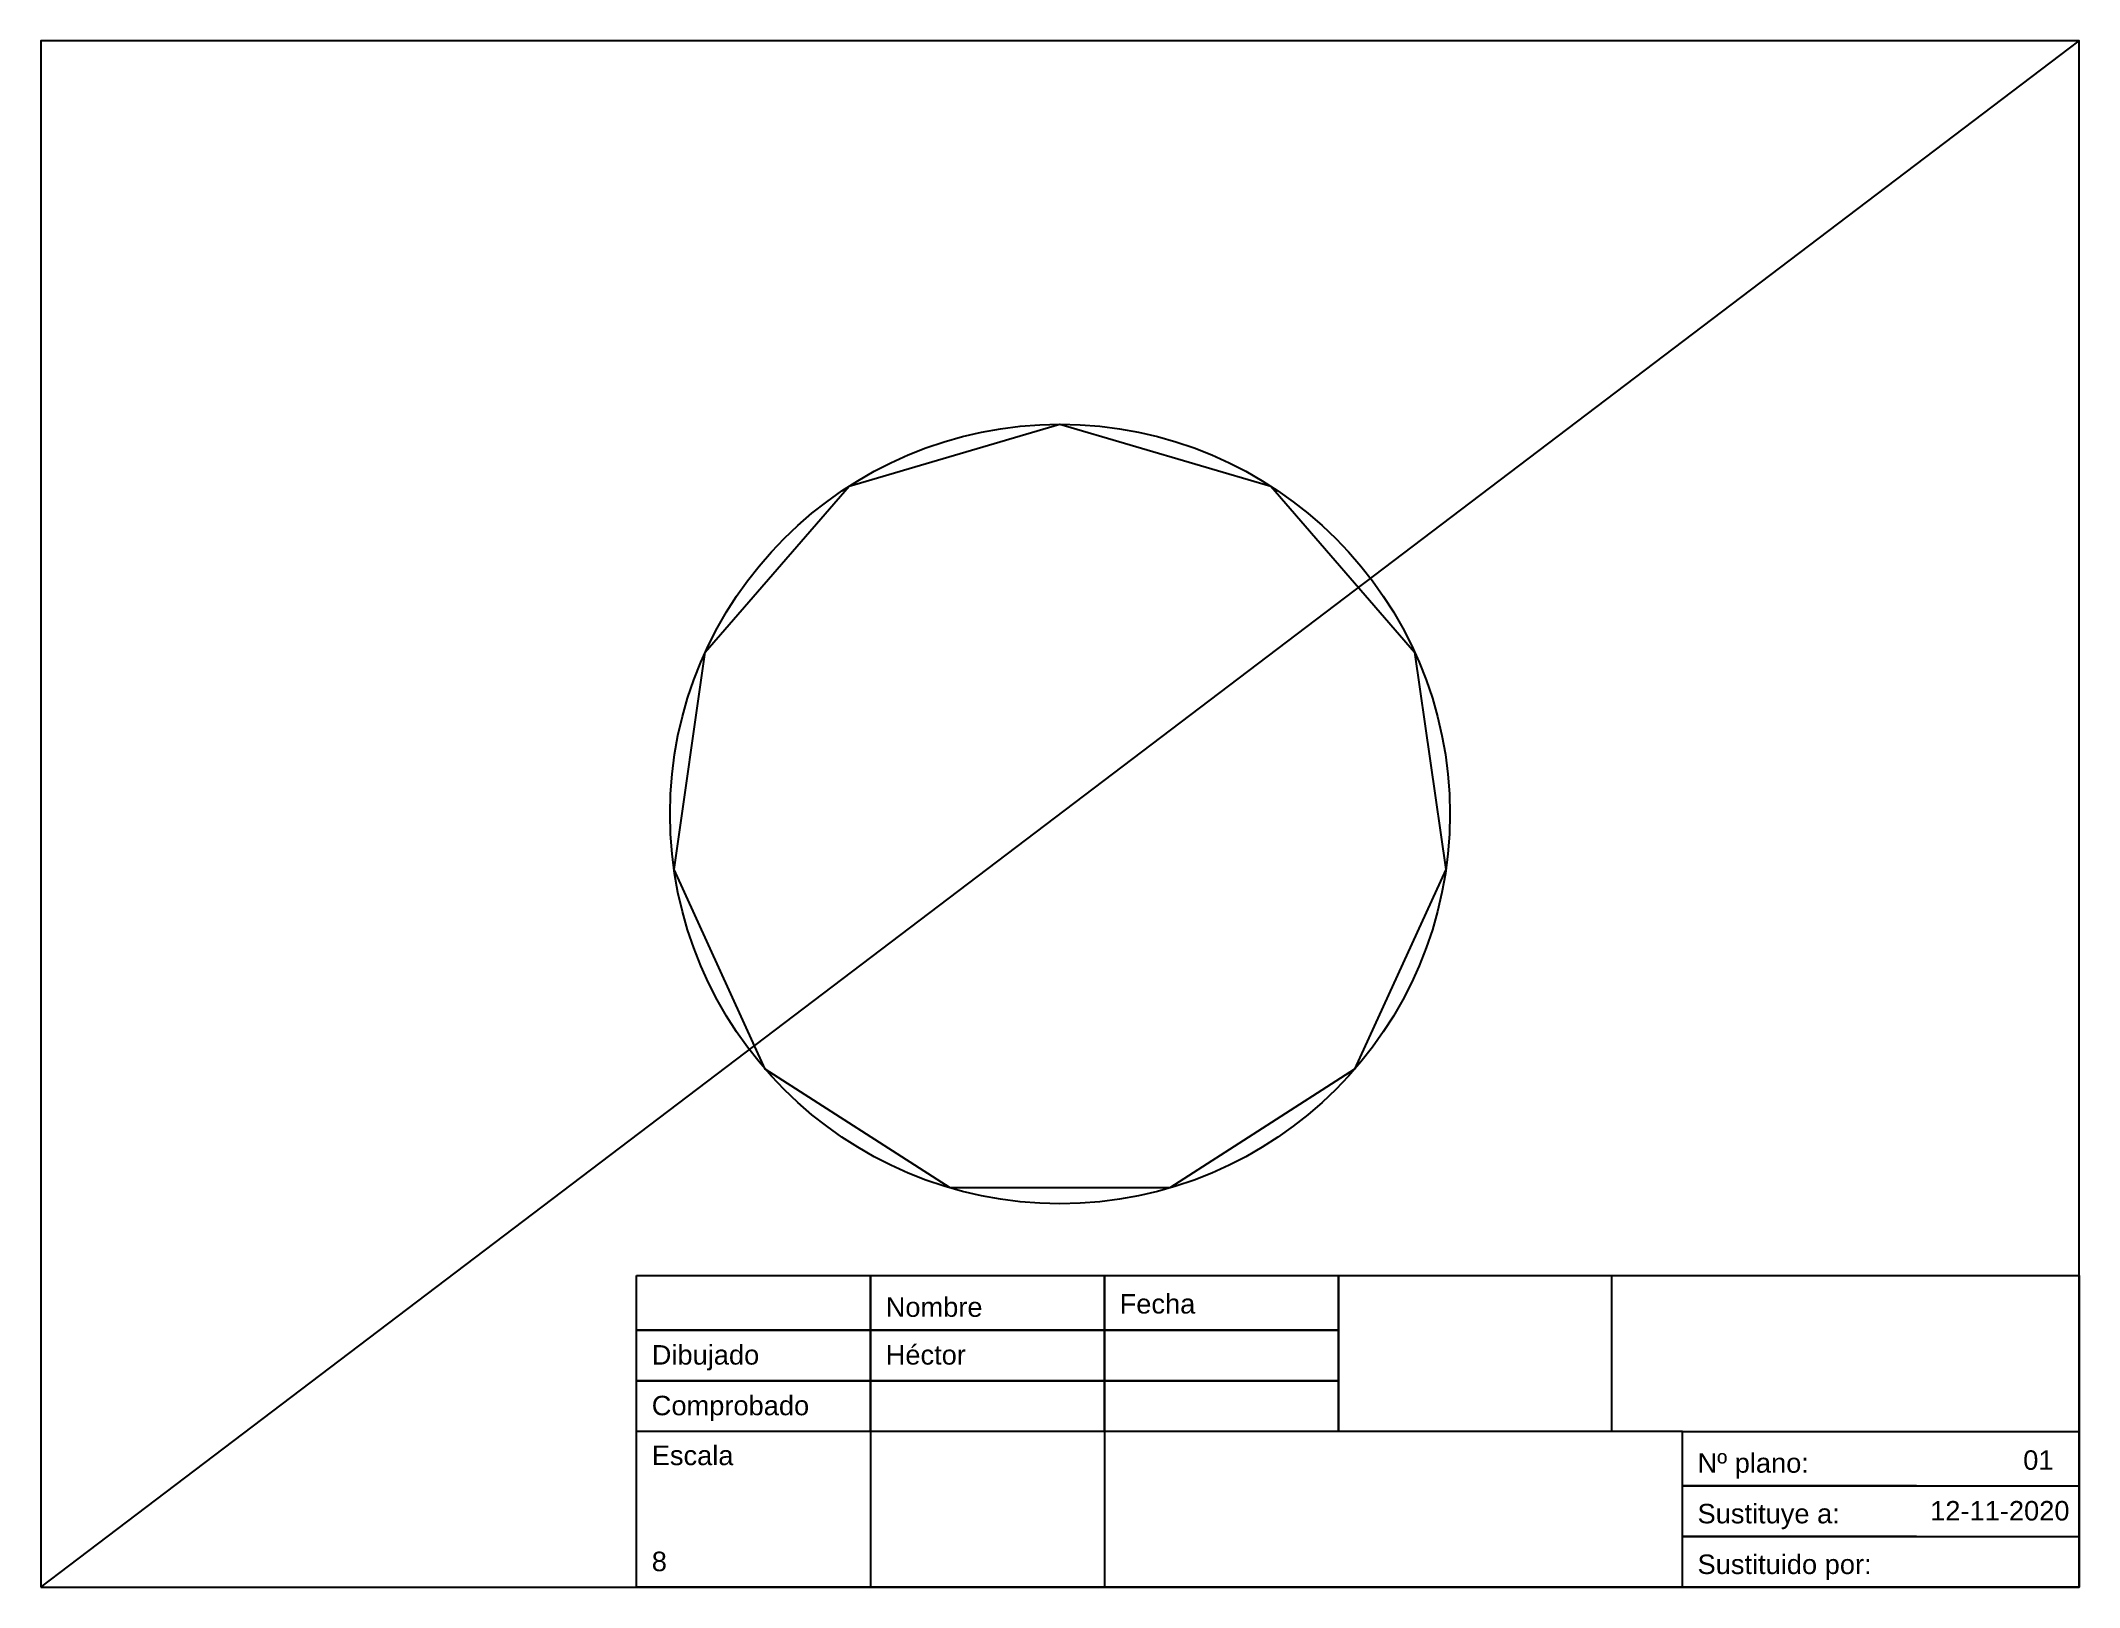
# Model space of a CAD drawing. Header units: millimetres. Extents: x 1148 to 1409, y 3171 to 3370.
import ezdxf
from ezdxf.enums import TextEntityAlignment as Align

# ---------------------------------------------------------------- set-up
doc = ezdxf.new("R2010")
doc.units = ezdxf.units.MM
doc.styles.get("Standard").update_dxf_attribs({"font": 'arial.ttf'})

msp = doc.modelspace()

# ---------------------------------------------------------------- linework, layer by layer
for p, q in [((1147.74, 3171.25), (1409.15, 3369.66)), ((1254.15, 3191.25), (1254.15, 3171.25)), ((1284.15, 3191.25), (1284.15, 3171.25)), ((1358.26, 3191.25), (1409.15, 3191.25)), ((1358.26, 3184.25), (1358.26, 3191.25)), ((1388.26, 3184.25), (1358.26, 3184.25)), ((1358.26, 3184.25), (1409.15, 3184.25)), ((1358.26, 3177.75), (1358.26, 3184.25)), ((1388.26, 3177.75), (1358.26, 3177.75)), ((1358.26, 3177.75), (1409.15, 3177.75)), ((1358.26, 3171.25), (1358.26, 3177.75)), ((1388.26, 3171.25), (1358.26, 3171.25))]:
    msp.add_line(p, q)
for points in [[(1147.74, 3171.25), (1409.15, 3171.25), (1409.15, 3369.66), (1147.74, 3369.66)], [(1224.15, 3211.25), (1409.15, 3211.25), (1409.15, 3171.25), (1224.15, 3171.25)], [(1224.15, 3211.25), (1254.15, 3211.25), (1254.15, 3204.25), (1224.15, 3204.25)], [(1254.15, 3211.25), (1284.15, 3211.25), (1284.15, 3204.25), (1254.15, 3204.25)], [(1284.15, 3211.25), (1314.15, 3211.25), (1314.15, 3204.25), (1284.15, 3204.25)], [(1314.15, 3211.25), (1349.15, 3211.25), (1349.15, 3191.25), (1314.15, 3191.25)], [(1224.15, 3204.25), (1254.15, 3204.25), (1254.15, 3197.75), (1224.15, 3197.75)], [(1254.15, 3204.25), (1284.15, 3204.25), (1284.15, 3197.75), (1254.15, 3197.75)], [(1284.15, 3204.25), (1314.15, 3204.25), (1314.15, 3197.75), (1284.15, 3197.75)], [(1224.15, 3197.75), (1254.15, 3197.75), (1254.15, 3191.25), (1224.15, 3191.25)], [(1254.15, 3197.75), (1284.15, 3197.75), (1284.15, 3191.25), (1254.15, 3191.25)], [(1284.15, 3197.75), (1314.15, 3197.75), (1314.15, 3191.25), (1284.15, 3191.25)], [(1358.26, 3191.25), (1284.15, 3191.25), (1284.15, 3171.25), (1358.26, 3171.25)]]:
    msp.add_lwpolyline(points, close=True)
msp.add_lwpolyline([(1278.44, 3320.46), (1305.47, 3312.52), (1323.92, 3291.23), (1327.93, 3263.34), (1316.23, 3237.71), (1292.53, 3222.48), (1264.35, 3222.48), (1240.65, 3237.71), (1228.95, 3263.34), (1232.96, 3291.23), (1251.41, 3312.52), (1278.44, 3320.46)])
msp.add_circle((1278.44, 3270.46), 50)

# ---------------------------------------------------------------- texts
for s, p in [('Nombre', (1256.09, 3205.95)), ('Fecha', (1286.09, 3206.37)), ('Dibujado', (1226.09, 3199.82)), ('Héctor', (1256.09, 3199.82)), ('Comprobado', (1226.09, 3193.32)), ('Escala', (1226.09, 3186.92)), ('Nº plano:', (1360.2, 3185.95)), ('Sustituye a:', (1360.2, 3179.45)), ('8', (1226.09, 3173.32)), ('Sustituido por:', (1360.2, 3172.95))]:
    msp.add_text(s, height=2.5).set_placement(p)
for s, p in [('01', (1405.85, 3186.32)), ('12-11-2020', (1407.9, 3179.82))]:
    msp.add_text(s, height=2.5).set_placement(p, align=Align.RIGHT)

doc.saveas('drawing.dxf')
